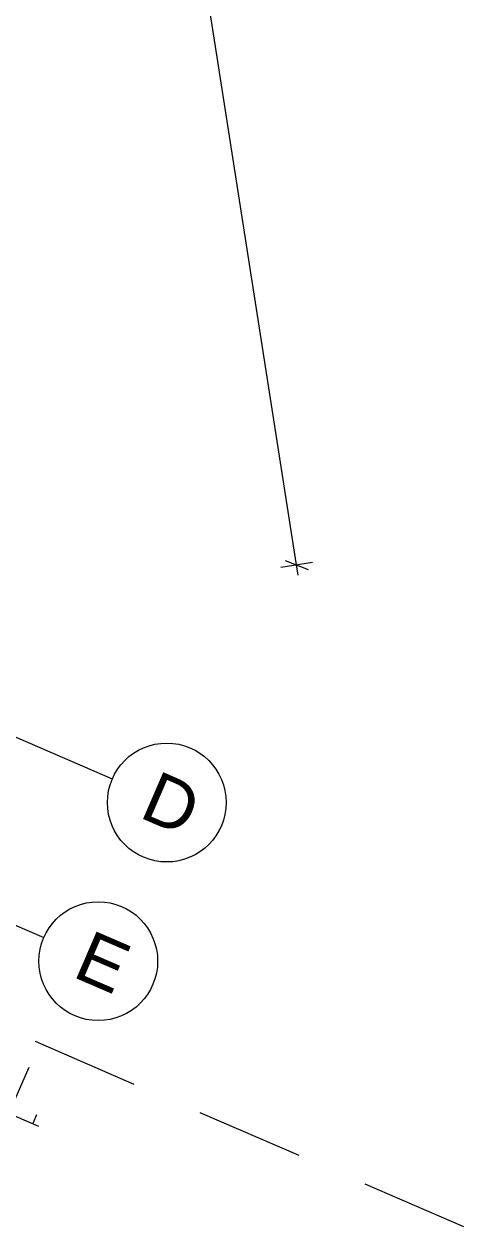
# Model space of a CAD drawing. Header units: millimetres. Extents: x 12535370 to 12592842, y 356201668 to 356234587.
# Drawn here: x 12559997 to 12561293, y 356204400 to 356207941 of the extents above; entities that cross this region are included whole.
import ezdxf
from ezdxf.enums import TextEntityAlignment as Align

# ---------------------------------------------------------------- set-up
doc = ezdxf.new("R2010")
doc.units = ezdxf.units.MM
doc.header["$MEASUREMENT"] = 0
doc.linetypes.add('Dashed Long', pattern=[529.166651, 317.499995, -211.666656])
doc.linetypes.add('Dot & Dashed', pattern=[6702.78, 3527.78, -1763.89, 0, -1411.11])
for name, color, linetype, lineweight in [('New_255 Plangrafiken_Pen_No__1', 7, 'Continuous', 13), ('New_255 Plangrafiken_Pen_No__39', 8, 'Continuous', 13), ('New_290 Raster _ Achsen_Pen_No__1', 7, 'Continuous', 13), ('New_290 Raster _ Achsen_Pen_No__108', 7, 'Continuous', 13), ('New_Baulinie_Pen_No__21', 1, 'Continuous', 13), ('New_GRUNDSTÜCKSGRENZE_Pen_No__1', 7, 'Continuous', 13)]:
    doc.layers.add(name, color=color, linetype=linetype, lineweight=lineweight)
doc.layers.add('New_290 Raster _ Achsen', color=7, linetype='Continuous')
doc.layers.add('New_GRUNDSTÜCKSGRENZE', color=7, linetype='Continuous')
doc.styles.add('GENERATED_STYLE_1', font='arial.ttf')
doc.dimstyles.new('GENERATED_STYLE__1', dxfattribs={"dimtxt": 125, "dimasz": 47.5, "dimexe": 0.18, "dimexo": 2, "dimgap": 0, "dimtad": 1, "dimlfac": 0.001, "dimzin": 0, "dimdsep": 46, "dimtxsty": 'GENERATED_STYLE_1', "dimblk": 'ARROWHEAD_2', "dimblk1": 'ARROWHEAD_2', "dimblk2": 'ARROWHEAD_2', "dimcen": 0.09, "dimclrd": 7, "dimclre": 7, "dimclrt": 7, "dimadec": 0, "dimazin": 0, "dimtfac": 1, "dimtdec": 4, "dimtmove": 0, "dimatfit": 3, "dimfxl": 1, "dimtolj": 1, "dimtzin": 0, "dimarcsym": 0})

# ---------------------------------------------------------------- blocks, each defined once
blk = doc.blocks.new('*X17', base_point=(12240439.2, 356160438.4))
at = {"layer": 'New_255 Plangrafiken_Pen_No__39', "color": 8, "linetype": 'Continuous', "lineweight": 13}
for p, q in [((12560010.4, 356204869.8), (12559952.1, 356204734.8)), ((12560010.4, 356204869.8), (12559952.1, 356204734.8)), ((12560022.1, 356204704.5), (12560022, 356204704.1)), ((12560022.1, 356204704.5), (12560022, 356204704.1)), ((12560033.4, 356204730.6), (12560022.1, 356204704.5)), ((12560033.4, 356204730.6), (12560022.1, 356204704.5))]:
    blk.add_line(p, q, dxfattribs=at)
blk = doc.blocks.new('Fill_3', base_point=(12240439.2, 356160438.4))
at = {"layer": 'New_255 Plangrafiken_Pen_No__39', "color": 8, "linetype": 'Continuous', "lineweight": 13}
blk.add_blockref('*X17', (12240439.2, 356160438.4), dxfattribs=at)
blk = doc.blocks.new('Standard grid marker[32]', base_point=(12537215.3, 356215118.3))
at = {"layer": 'New_290 Raster _ Achsen_Pen_No__1', "color": 7, "linetype": 'Continuous', "lineweight": 13}
blk.add_circle((12560215.4, 356205182.7), 175, dxfattribs=at)
at = {"layer": 'New_290 Raster _ Achsen_Pen_No__108', "color": 7, "linetype": 'Dot & Dashed', "lineweight": 13}
blk.add_line((12559136.8, 356205648.6), (12560054.8, 356205252.1), dxfattribs=at)
at = {"layer": 'New_290 Raster _ Achsen_Pen_No__108', "color": 7, "lineweight": 13, "style": 'GENERATED_STYLE_1'}
for tag, p in [('AC_MarkerText_1_0', (12537098, 356215253.8)), ('AC_MarkerText_1_1', (12560258.8, 356205248.7))]:
    blk.add_attdef(tag, text='', height=150, rotation=336.6365, dxfattribs=at).set_placement(p, align=Align.TOP_CENTER)
blk = doc.blocks.new('Standard grid marker[40]', base_point=(12537423.5, 356215582.6))
at = {"layer": 'New_290 Raster _ Achsen_Pen_No__1', "color": 7, "linetype": 'Continuous', "lineweight": 13}
blk.add_circle((12560417.2, 356205649.7), 175, dxfattribs=at)
at = {"layer": 'New_290 Raster _ Achsen_Pen_No__108', "color": 7, "linetype": 'Dot & Dashed', "lineweight": 13}
blk.add_line((12559338.5, 356206115.7), (12560256.5, 356205719.1), dxfattribs=at)
at = {"layer": 'New_290 Raster _ Achsen_Pen_No__108', "color": 7, "lineweight": 13, "style": 'GENERATED_STYLE_1'}
for tag, p in [('AC_MarkerText_1_0', (12537306.2, 356215718.1)), ('AC_MarkerText_1_1', (12560460.5, 356205715.8))]:
    blk.add_attdef(tag, text='', height=150, rotation=336.6365, dxfattribs=at).set_placement(p, align=Align.TOP_CENTER)
blk = doc.blocks.new('*D175', base_point=(12240439.2, 356160438.4))
at = {"layer": 'New_GRUNDSTÜCKSGRENZE_Pen_No__1', "color": 7, "linetype": 'Continuous', "lineweight": 13, "transparency": 16777216}
for p, q in [((12558057.6, 356223871.2), (12558052.9, 356223901.4)), ((12558103.9, 356223878.4), (12558011.3, 356223863.9)), ((12558091.3, 356223858.2), (12558023.9, 356223884.2)), ((12560800.1, 356206349.1), (12558057.6, 356223871.2)), ((12560846.5, 356206356.4), (12560753.8, 356206341.9)), ((12560766.5, 356206362.1), (12560833.8, 356206336.1)), ((12560804.9, 356206318.9), (12560800.1, 356206349.1))]:
    blk.add_line(p, q, dxfattribs=at)
at = {"layer": 'New_GRUNDSTÜCKSGRENZE_Pen_No__1', "color": 7, "lineweight": 13, "transparency": 16777216, "insert": (12559385.9, 356215352.4), "char_height": 125, "attachment_point": 7, "rotation": 278.8957, "style": 'GENERATED_STYLE_1'}
blk.add_mtext('\\A1;{\\pql;\\fArial|b0|i0|c0|p0;\\W1.000000;17,73\\fArial|b0|i0|c0|p0;\\W1.000000;\\A1{\\H.66x;\\S5^  ;}}', dxfattribs=at)
blk = doc.blocks.new('ARROWHEAD_2')
at = {"color": 0, "linetype": 'Continuous', "lineweight": 0}
for p, q in [((0, 0), (-1, 0)), ((-0.378, -0.655), (0.378, 0.655))]:
    blk.add_line(p, q, dxfattribs=at)

msp = doc.modelspace()

# ---------------------------------------------------------------- linework, layer by layer
at = {"layer": 'New_255 Plangrafiken_Pen_No__1', "color": 7, "linetype": 'Continuous', "lineweight": 13}
msp.add_lwpolyline([(12557801.438, 356206047.612), (12558178.625, 356205875.055), (12558127.281, 356205763.367), (12558137.919, 356205726.833), (12558318.725, 356205641.277), (12558370.035, 356205661.956), (12558386.474, 356205656.52), (12558502.37, 356205360.576), (12560038.995, 356204696.78)], dxfattribs=at)
at = {"layer": 'New_Baulinie_Pen_No__21', "color": 1, "linetype": 'Dashed Long', "lineweight": 13}
msp.add_lwpolyline([(12561293.194, 356204400.288), (12539105.263, 356213984.694), (12538925.233, 356213573.04), (12535370.219, 356215109.158)], dxfattribs=at)

# ---------------------------------------------------------------- block references
at = {"layer": 'New_255 Plangrafiken_Pen_No__39', "color": 8, "linetype": 'Continuous', "lineweight": 13}
msp.add_blockref('Fill_3', (12240439.157, 356160438.356), dxfattribs=at)
at = {"layer": 'New_290 Raster _ Achsen', "color": 7, "linetype": 'Continuous', "lineweight": 13}
ref = msp.add_blockref('Standard grid marker[40]', (12537423.532, 356215582.626), dxfattribs=at)
ref.add_attrib('AC_MarkerText_1_1', 'D', dxfattribs={"layer": 'New_290 Raster _ Achsen_Pen_No__108', "color": 7, "lineweight": 13, "height": 150, "rotation": 336.636458, "style": 'GENERATED_STYLE_1'}).set_placement((12560460.533, 356205715.786), align=Align.TOP_CENTER)
ref = msp.add_blockref('Standard grid marker[32]', (12537215.32, 356215118.348), dxfattribs=at)
ref.add_attrib('AC_MarkerText_1_1', 'E', dxfattribs={"layer": 'New_290 Raster _ Achsen_Pen_No__108', "color": 7, "lineweight": 13, "height": 150, "rotation": 336.636458, "style": 'GENERATED_STYLE_1'}).set_placement((12560258.769, 356205248.721), align=Align.TOP_CENTER)

# ---------------------------------------------------------------- dimensions: what is measured, and where the dimension line sits
at = {"layer": 'New_GRUNDSTÜCKSGRENZE', "color": 7, "linetype": 'Continuous', "lineweight": 13}
dim = msp.add_linear_dim(base=(12558057.61, 356223871.19), p1=(12557854.794, 356205888.099), p2=(12555111.397, 356223410.052), angle=98.895694, dimstyle='GENERATED_STYLE__1', dxfattribs=at)
dim.commit()
dim.dimension.update_dxf_attribs({"geometry": '*D175', "text_midpoint": (12559535.694, 356214993.547), "dimtype": 160, "text_rotation": 278.895694})

doc.saveas('drawing.dxf')
